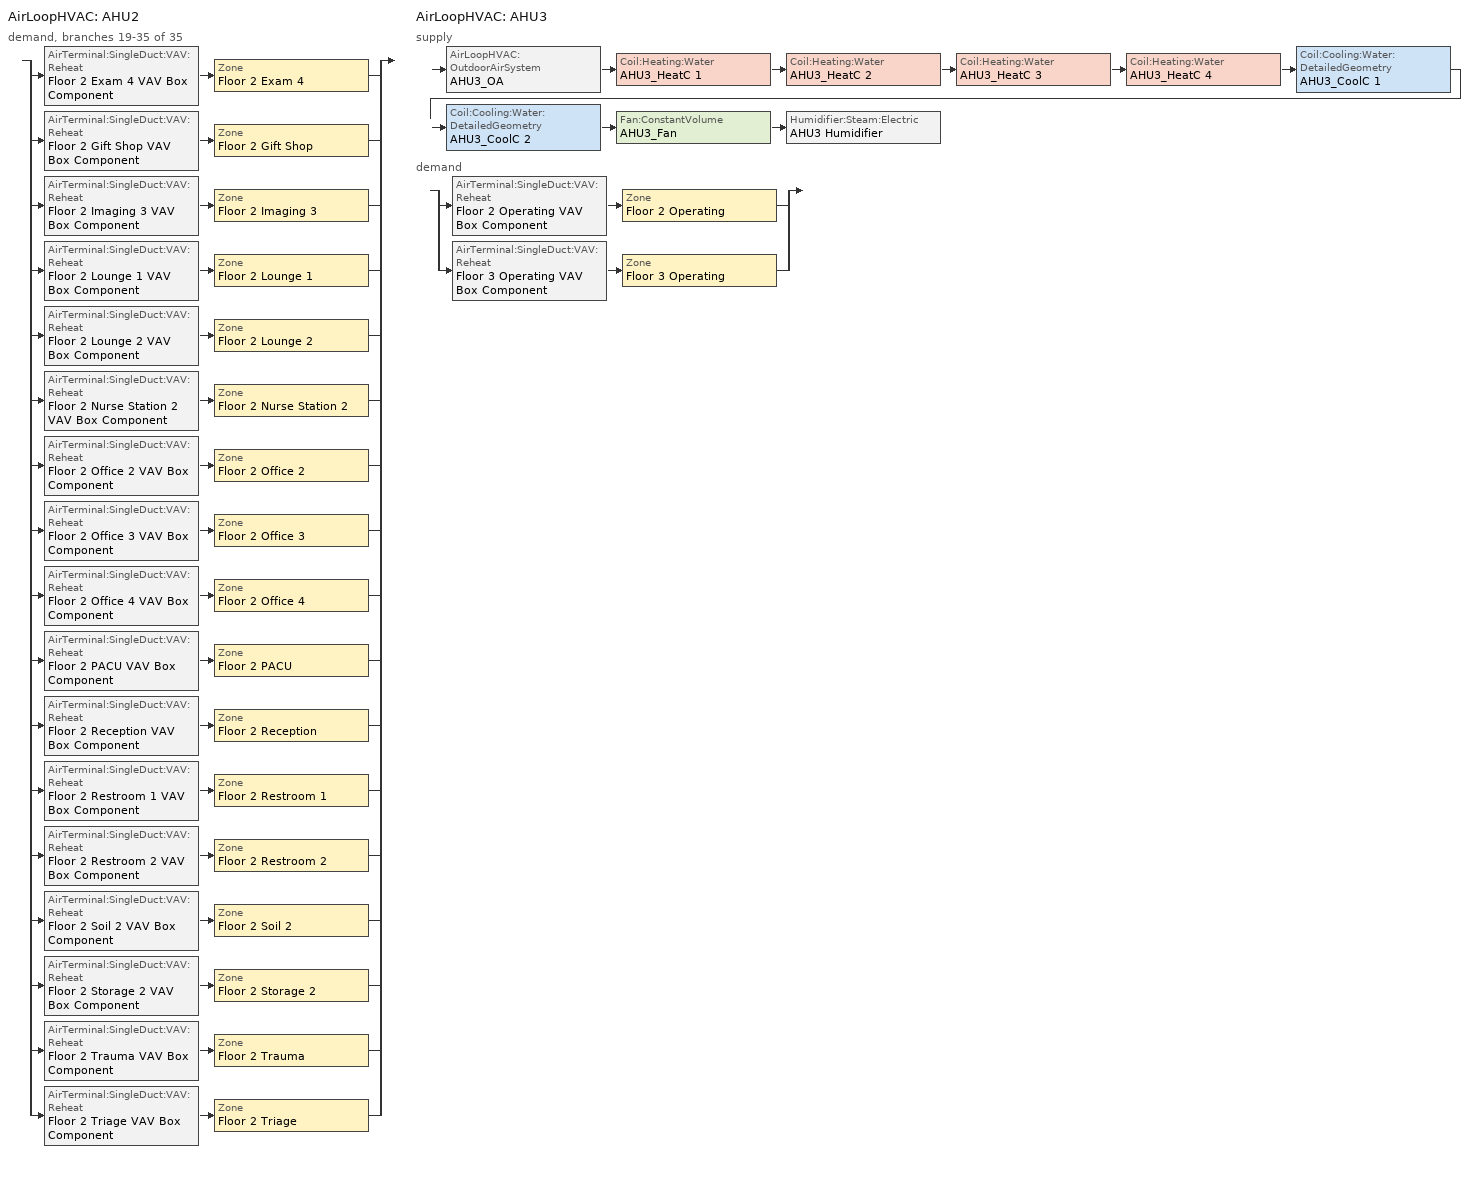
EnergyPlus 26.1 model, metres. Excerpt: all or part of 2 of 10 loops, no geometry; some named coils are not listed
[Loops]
AirLoopHVAC 'AHU2'
 demand, branches 19-35 of 35: split
  | AirTerminal:SingleDuct:VAV:Reheat 'Floor 2 Exam 4 VAV Box Component' > Zone 'Floor 2 Exam 4'
  | AirTerminal:SingleDuct:VAV:Reheat 'Floor 2 Gift Shop VAV Box Component' > Zone 'Floor 2 Gift Shop'
  | AirTerminal:SingleDuct:VAV:Reheat 'Floor 2 Imaging 3 VAV Box Component' > Zone 'Floor 2 Imaging 3'
  | AirTerminal:SingleDuct:VAV:Reheat 'Floor 2 Lounge 1 VAV Box Component' > Zone 'Floor 2 Lounge 1'
  | AirTerminal:SingleDuct:VAV:Reheat 'Floor 2 Lounge 2 VAV Box Component' > Zone 'Floor 2 Lounge 2'
  | AirTerminal:SingleDuct:VAV:Reheat 'Floor 2 Nurse Station 2 VAV Box Component' > Zone 'Floor 2 Nurse Station 2'
  | AirTerminal:SingleDuct:VAV:Reheat 'Floor 2 Office 2 VAV Box Component' > Zone 'Floor 2 Office 2'
  | AirTerminal:SingleDuct:VAV:Reheat 'Floor 2 Office 3 VAV Box Component' > Zone 'Floor 2 Office 3'
  | AirTerminal:SingleDuct:VAV:Reheat 'Floor 2 Office 4 VAV Box Component' > Zone 'Floor 2 Office 4'
  | AirTerminal:SingleDuct:VAV:Reheat 'Floor 2 PACU VAV Box Component' > Zone 'Floor 2 PACU'
  | AirTerminal:SingleDuct:VAV:Reheat 'Floor 2 Reception VAV Box Component' > Zone 'Floor 2 Reception'
  | AirTerminal:SingleDuct:VAV:Reheat 'Floor 2 Restroom 1 VAV Box Component' > Zone 'Floor 2 Restroom 1'
  | AirTerminal:SingleDuct:VAV:Reheat 'Floor 2 Restroom 2 VAV Box Component' > Zone 'Floor 2 Restroom 2'
  | AirTerminal:SingleDuct:VAV:Reheat 'Floor 2 Soil 2 VAV Box Component' > Zone 'Floor 2 Soil 2'
  | AirTerminal:SingleDuct:VAV:Reheat 'Floor 2 Storage 2 VAV Box Component' > Zone 'Floor 2 Storage 2'
  | AirTerminal:SingleDuct:VAV:Reheat 'Floor 2 Trauma VAV Box Component' > Zone 'Floor 2 Trauma'
  | AirTerminal:SingleDuct:VAV:Reheat 'Floor 2 Triage VAV Box Component' > Zone 'Floor 2 Triage'
AirLoopHVAC 'AHU3'
 supply: AirLoopHVAC:OutdoorAirSystem 'AHU3_OA' > Coil:Heating:Water 'AHU3_HeatC 1' > Coil:Heating:Water 'AHU3_HeatC 2' > Coil:Heating:Water 'AHU3_HeatC 3' > Coil:Heating:Water 'AHU3_HeatC 4' > Coil:Cooling:Water:DetailedGeometry 'AHU3_CoolC 1' > Coil:Cooling:Water:DetailedGeometry 'AHU3_CoolC 2' > Fan:ConstantVolume 'AHU3_Fan' > Humidifier:Steam:Electric 'AHU3 Humidifier'
 demand: split
  | AirTerminal:SingleDuct:VAV:Reheat 'Floor 2 Operating VAV Box Component' > Zone 'Floor 2 Operating'
  | AirTerminal:SingleDuct:VAV:Reheat 'Floor 3 Operating VAV Box Component' > Zone 'Floor 3 Operating'
[AirLoopHVAC]
AHU3: Design supply air flow rate=Autosize
[AirTerminal:SingleDuct:VAV:Reheat] Availability schedule=ALWAYS_ON; Constant minimum air flow fraction=1; Convergence tolerance=0.001; Damper heating action=ReverseWithLimits; Maximum air flow rate=Autosize; Maximum flow fraction during reheat=Autosize; Maximum flow per zone floor area during reheat=Autosize; Maximum hot water or steam flow rate=Autosize; Minimum hot water or steam flow rate=0; Zone minimum air flow input method=Constant
Name | Design specification outdoor air object | Reheat coil
Floor 2 Exam 4 VAV Box Component | Floor 2 Exam 4 VAV Box OA Design Spec | Floor 2 Exam 4 VAV Box Reheat Coil
Floor 2 Gift Shop VAV Box Component | Floor 2 Gift Shop VAV Box OA Design Spec | Floor 2 Gift Shop VAV Box Reheat Coil
Floor 2 Imaging 3 VAV Box Component | Floor 2 Imaging 3 VAV Box OA Design Spec | Floor 2 Imaging 3 VAV Box Reheat Coil
Floor 2 Lounge 1 VAV Box Component | Floor 2 Lounge 1 VAV Box OA Design Spec | Floor 2 Lounge 1 VAV Box Reheat Coil
Floor 2 Lounge 2 VAV Box Component | Floor 2 Lounge 2 VAV Box OA Design Spec | Floor 2 Lounge 2 VAV Box Reheat Coil
Floor 2 Nurse Station 2 VAV Box Component | Floor 2 Nurse Station 2 VAV Box OA Design Spec | Floor 2 Nurse Station 2 VAV Box Reheat Coil
Floor 2 Office 2 VAV Box Component | Floor 2 Office 2 VAV Box OA Design Spec | Floor 2 Office 2 VAV Box Reheat Coil
Floor 2 Office 3 VAV Box Component | Floor 2 Office 3 VAV Box OA Design Spec | Floor 2 Office 3 VAV Box Reheat Coil
Floor 2 Office 4 VAV Box Component | Floor 2 Office 4 VAV Box OA Design Spec | Floor 2 Office 4 VAV Box Reheat Coil
Floor 2 Operating VAV Box Component | Floor 2 Operating VAV Box OA Design Spec | Floor 2 Operating VAV Box Reheat Coil
Floor 2 PACU VAV Box Component | Floor 2 PACU VAV Box OA Design Spec | Floor 2 PACU VAV Box Reheat Coil
Floor 2 Reception VAV Box Component | Floor 2 Reception VAV Box OA Design Spec | Floor 2 Reception VAV Box Reheat Coil
Floor 2 Restroom 1 VAV Box Component | Floor 2 Restroom 1 VAV Box OA Design Spec | Floor 2 Restroom 1 VAV Box Reheat Coil
Floor 2 Restroom 2 VAV Box Component | Floor 2 Restroom 2 VAV Box OA Design Spec | Floor 2 Restroom 2 VAV Box Reheat Coil
Floor 2 Soil 2 VAV Box Component | Floor 2 Soil 2 VAV Box OA Design Spec | Floor 2 Soil 2 VAV Box Reheat Coil
Floor 2 Storage 2 VAV Box Component | Floor 2 Storage 2 VAV Box OA Design Spec | Floor 2 Storage 2 VAV Box Reheat Coil
Floor 2 Trauma VAV Box Component | Floor 2 Trauma VAV Box OA Design Spec | Floor 2 Trauma VAV Box Reheat Coil
Floor 2 Triage VAV Box Component | Floor 2 Triage VAV Box OA Design Spec | Floor 2 Triage VAV Box Reheat Coil
Floor 3 Operating VAV Box Component | Floor 3 Operating VAV Box OA Design Spec | Floor 3 Operating VAV Box Reheat Coil
[Coil:Cooling:Water:DetailedGeometry] Availability schedule=ALWAYS_ON; Coil depth=Autosize; Fin diameter=Autosize; Fin spacing=0.0018; Fin surface area=Autosize; Fin thermal conductivity=204; Fin thickness=0.0015; Maximum water flow rate=Autosize; Minimum airflow area=Autosize; Number of tube rows=6; Number of tubes per row=Autosize; Total tube inside area=Autosize; Tube depth spacing=0.026; Tube inside diameter=0.01445; Tube outside diameter=0.0159; Tube outside surface area=Autosize; Tube thermal conductivity=386
AHU3_CoolC 1; AHU3_CoolC 2
[Coil:Heating:Water] Availability schedule=ALWAYS_ON; Maximum water flow rate=Autosize; Performance input method=UFactorTimesAreaAndDesignWaterFlowRate; Rated capacity=Autosize; Rated inlet air temperature=16.6; Rated inlet water temperature=82.2; Rated outlet air temperature=32.2; Rated outlet water temperature=71.1; U factor times area value=Autosize
AHU3_HeatC 1; AHU3_HeatC 2; AHU3_HeatC 3; AHU3_HeatC 4
[ComponentCost:LineItem]
Name | Cost per each | Item | Line item type | Quantity | Cost per unit of output capacity
ElectricEquipment:Floor 2 Exam 4:ElecPlug | 1 | Floor 2 Exam 4 | General | 3.9985
ElectricEquipment:Floor 2 Gift Shop:ElecPlug | 1 | Floor 2 Gift Shop | General | 0.8997
ElectricEquipment:Floor 2 Imaging 3:ElecPlug | 1 | Floor 2 Imaging 3 | General | 3.9985
ElectricEquipment:Floor 2 Imaging 3:ElecProcess | 1 | Floor 2 Imaging 3 | General | 31.9995
ElectricEquipment:Floor 2 Lounge 1:ElecPlug | 1 | Floor 2 Lounge 1 | General | 0.1204
ElectricEquipment:Floor 2 Lounge 2:ElecPlug | 1 | Floor 2 Lounge 2 | General | 0.0878
ElectricEquipment:Floor 2 Nurse Station 2:ElecPlug | 1 | Floor 2 Nurse Station 2 | General | 0.9996
ElectricEquipment:Floor 2 Nurse Station 2:ElecProcess | 1 | Floor 2 Nurse Station 2 | General | 1.9993
ElectricEquipment:Floor 2 Office 2:ElecPlug | 1 | Floor 2 Office 2 | General | 0.9597
ElectricEquipment:Floor 2 Office 3:ElecPlug | 1 | Floor 2 Office 3 | General | 1.4995
ElectricEquipment:Floor 2 Office 4:ElecPlug | 1 | Floor 2 Office 4 | General | 1.7494
ElectricEquipment:Floor 2 Operating:ElecPlug | 1 | Floor 2 Operating | General | 19.269
ElectricEquipment:Floor 2 Operating:ElecProcess | 1 | Floor 2 Operating | General | 57.8249
ElectricEquipment:Floor 2 PACU:ElecPlug; ElectricEquipment:Floor 2 PACU:ElecProcess | 1 | Floor 2 PACU | General | 4.0485
ElectricEquipment:Floor 2 Reception:ElecPlug | 1 | Floor 2 Reception | General | 0.1756
ElectricEquipment:Floor 2 Restroom 1:ElecPlug | 1 | Floor 2 Restroom 1 | General | 0.0642
ElectricEquipment:Floor 2 Restroom 2:ElecPlug | 1 | Floor 2 Restroom 2 | General | 0.0903
ElectricEquipment:Floor 2 Storage 2:ElecPlug | 1 | Floor 2 Storage 2 | General | 0.6398
ElectricEquipment:Floor 2 Trauma:ElecPlug | 1 | Floor 2 Trauma | General | 4.4784
ElectricEquipment:Floor 2 Trauma:ElecProcess | 1 | Floor 2 Trauma | General | 13.4393
ElectricEquipment:Floor 2 Triage:ElecPlug | 1 | Floor 2 Triage | General | 0.8747
ElectricEquipment:Floor 3 Operating:ElecPlug | 1 | Floor 3 Operating | General | 1.7994
ElectricEquipment:Floor 3 Operating:ElecProcess | 1 | Floor 3 Operating | General | 5.3999
Infiltration:Floor 2 Gift Shop | 1 | Floor 2 Gift Shop | General | 0
Infiltration:Floor 2 Imaging 3 | 1 | Floor 2 Imaging 3 | General | 0
Infiltration:Floor 2 Lounge 2 | 1 | Floor 2 Lounge 2 | General | 0
Infiltration:Floor 2 Nurse Station 2 | 1 | Floor 2 Nurse Station 2 | General | 0
Infiltration:Floor 2 Office 2 | 1 | Floor 2 Office 2 | General | 0
Infiltration:Floor 2 Office 4 | 1 | Floor 2 Office 4 | General | 0
Infiltration:Floor 2 Operating | 1 | Floor 2 Operating | General | 0
Infiltration:Floor 2 PACU | 1 | Floor 2 PACU | General | 0
Infiltration:Floor 2 Reception | 1 | Floor 2 Reception | General | 0
Infiltration:Floor 2 Restroom 1 | 1 | Floor 2 Restroom 1 | General | 0
Infiltration:Floor 2 Restroom 2 | 1 | Floor 2 Restroom 2 | General | 0
Infiltration:Floor 2 Triage | 1 | Floor 2 Triage | General | 0
Infiltration:Floor 3 Operating | 1 | Floor 3 Operating | General | 0
LIGHTING EQUIP:Floor 2 Exam 4 |  | Floor 2 Exam 4 | Lights |  | 1
LIGHTING EQUIP:Floor 2 Gift Shop |  | Floor 2 Gift Shop | Lights |  | 1
LIGHTING EQUIP:Floor 2 Imaging 3 |  | Floor 2 Imaging 3 | Lights |  | 1
LIGHTING EQUIP:Floor 2 Lounge 1 |  | Floor 2 Lounge 1 | Lights |  | 1
LIGHTING EQUIP:Floor 2 Lounge 2 |  | Floor 2 Lounge 2 | Lights |  | 1
LIGHTING EQUIP:Floor 2 Nurse Station 2 |  | Floor 2 Nurse Station 2 | Lights |  | 1
LIGHTING EQUIP:Floor 2 Office 2 |  | Floor 2 Office 2 | Lights |  | 1
LIGHTING EQUIP:Floor 2 Office 3 |  | Floor 2 Office 3 | Lights |  | 1
LIGHTING EQUIP:Floor 2 Office 4 |  | Floor 2 Office 4 | Lights |  | 1
LIGHTING EQUIP:Floor 2 Operating |  | Floor 2 Operating | Lights |  | 1
LIGHTING EQUIP:Floor 2 PACU |  | Floor 2 PACU | Lights |  | 1
LIGHTING EQUIP:Floor 2 Reception |  | Floor 2 Reception | Lights |  | 1
LIGHTING EQUIP:Floor 2 Restroom 1 |  | Floor 2 Restroom 1 | Lights |  | 1
LIGHTING EQUIP:Floor 2 Restroom 2 |  | Floor 2 Restroom 2 | Lights |  | 1
LIGHTING EQUIP:Floor 2 Soil 2 |  | Floor 2 Soil 2 | Lights |  | 1
LIGHTING EQUIP:Floor 2 Storage 2 |  | Floor 2 Storage 2 | Lights |  | 1
LIGHTING EQUIP:Floor 2 Trauma |  | Floor 2 Trauma | Lights |  | 1
LIGHTING EQUIP:Floor 2 Triage |  | Floor 2 Triage | Lights |  | 1
LIGHTING EQUIP:Floor 3 Operating |  | Floor 3 Operating | Lights |  | 1
People:Floor 2 Exam 4 | 1 | Floor 2 Exam 4 | General | 19.9927
People:Floor 2 Gift Shop | 1 | Floor 2 Gift Shop | General | 8.9967
People:Floor 2 Imaging 3 | 1 | Floor 2 Imaging 3 | General | 19.9927
People:Floor 2 Lounge 1 | 1 | Floor 2 Lounge 1 | General | 5.9978
People:Floor 2 Lounge 2 | 1 | Floor 2 Lounge 2 | General | 4.3734
People:Floor 2 Nurse Station 2 | 1 | Floor 2 Nurse Station 2 | General | 19.9927
People:Floor 2 Office 2 | 1 | Floor 2 Office 2 | General | 9.5965
People:Floor 2 Office 3 | 1 | Floor 2 Office 3 | General | 14.9946
People:Floor 2 Office 4 | 1 | Floor 2 Office 4 | General | 17.4936
People:Floor 2 Operating | 1 | Floor 2 Operating | General | 96.345
People:Floor 2 PACU | 1 | Floor 2 PACU | General | 20.2426
People:Floor 2 Reception | 1 | Floor 2 Reception | General | 52.4972
People:Floor 2 Restroom 1 | 1 | Floor 2 Restroom 1 | General | 3.1988
People:Floor 2 Restroom 2 | 1 | Floor 2 Restroom 2 | General | 4.4984
People:Floor 2 Soil 2 | 1 | Floor 2 Soil 2 | General | 1.5994
People:Floor 2 Trauma | 1 | Floor 2 Trauma | General | 22.3919
People:Floor 2 Triage | 1 | Floor 2 Triage | General | 4.3734
People:Floor 3 Operating | 1 | Floor 3 Operating | General | 8.9971
[Controller:OutdoorAir]
AHU3_OA_Controller: Economizer control action type=ModulateFlow; Economizer control type=DifferentialEnthalpy; Economizer maximum limit dry bulb temperature=28; Economizer maximum limit enthalpy=64000; Economizer minimum limit dry bulb temperature=-100; Heat recovery bypass control type=BypassWhenOAFlowGreaterThanMinimum; High humidity control=No; Lockout type=NoLockout; Maximum outdoor air flow rate=Autosize; Minimum fraction of outdoor air schedule=AHU3_OAMinOAFracSchedule; Minimum limit type=FixedMinimum; Minimum outdoor air flow rate=Autosize; Minimum outdoor air schedule=MinOA_MotorizedDamper_Sched
[Controller:WaterCoil] Actuator variable=Flow; Maximum actuated flow=Autosize; Minimum actuated flow=0
Name | Action | Control variable | Controller convergence tolerance
AHU3_CoolC 1_Controller; AHU3_CoolC 2_Controller | Reverse | TemperatureAndHumidityRatio
AHU3_HeatC 1_Controller; AHU3_HeatC 2_Controller; AHU3_HeatC 3_Controller; AHU3_HeatC 4_Controller | Normal | Temperature | 0.0001
[DesignSpecification:OutdoorAir] Outdoor air flow per person=0; Outdoor air flow per zone floor area=0; Outdoor air method=Flow/Zone
Name | Outdoor air flow air changes per hour | Outdoor air flow per zone
Floor 2 Exam 4 VAV Box OA Design Spec; Floor 2 Imaging 3 VAV Box OA Design Spec; Floor 2 Nurse Station 2 VAV Box OA Design Spec | 0 | 0.1605
Floor 2 Gift Shop VAV Box OA Design Spec | 0 | 0.0722
Floor 2 Lounge 1 VAV Box OA Design Spec | 0 | 0.0482
Floor 2 Lounge 2 VAV Box OA Design Spec | 0 | 0.0351
Floor 2 Office 2 VAV Box OA Design Spec | 0 | 0.0771
Floor 2 Office 3 VAV Box OA Design Spec | 0 | 0.1204
Floor 2 Office 4 VAV Box OA Design Spec | 0 | 0.1405
Floor 2 Operating VAV Box OA Design Spec | 0 | 6.0648
Floor 2 PACU VAV Box OA Design Spec | 0 | 0.6371
Floor 2 Reception VAV Box OA Design Spec | 0 | 0.1735
Floor 2 Restroom 1 VAV Box OA Design Spec | 0 | 0.5034
Floor 2 Restroom 2 VAV Box OA Design Spec | 0 | 0.7079
Floor 2 Soil 2 VAV Box OA Design Spec | 0 | 0.2517
Floor 2 Storage 2 VAV Box OA Design Spec | 0 | 0.0363
Floor 2 Trauma VAV Box OA Design Spec | 0 | 1.0572
Floor 2 Triage VAV Box OA Design Spec | 0 | 0.8259
Floor 3 Operating VAV Box OA Design Spec | 0 | 0.5664
SZ DSOA Floor 2 Exam 4; SZ DSOA Floor 2 Imaging 3; SZ DSOA Floor 2 Nurse Station 2 |  | 0.160525
SZ DSOA Floor 2 Gift Shop |  | 0.0722361
SZ DSOA Floor 2 Lounge 1 |  | 0.0481574
SZ DSOA Floor 2 Lounge 2 |  | 0.0351147
SZ DSOA Floor 2 Office 2 |  | 0.0770518
SZ DSOA Floor 2 Office 3 |  | 0.120393
SZ DSOA Floor 2 Office 4 |  | 0.140459
SZ DSOA Floor 2 Operating |  | 6.06484
SZ DSOA Floor 2 PACU |  | 0.637129
SZ DSOA Floor 2 Reception |  | 0.17348
SZ DSOA Floor 2 Restroom 1 |  | 0.503411
SZ DSOA Floor 2 Restroom 2 |  | 0.707921
SZ DSOA Floor 2 Soil 2 |  | 0.251705
SZ DSOA Floor 2 Storage 2 |  | 0.0362693
SZ DSOA Floor 2 Trauma |  | 1.05716
SZ DSOA Floor 2 Triage |  | 0.825908
SZ DSOA Floor 3 Operating |  | 0.566362
[EnergyManagementSystem:Program]
Flr_1_PT_Coil_Reheat_Energy_Program: IF (AHU_1_CCoil_Energy > 0 && AHU_1_HCoil1_Energy > 0); SET AHU_1_Problem = AHU_1_Problem + 1; ELSEIF (Flr_1_PT_Load <= 0); SET Flr_1_PT_RE = Flr_1_PT_RE + Flr_1_PT_Coil_Energy; ELSEIF (AHU_1_HCoil1_Energy > 0 && AHU_1_CCoil_Energy == 0); SET Flr_1_PT_Heat = Flr_1_PT_Heat + Flr_1_PT_Coil_Energy; ELSEIF (AHU_1_CCoil_Energy > 0 && AHU_1_HCoil1_Energy == 0); SET Flr_1_PT_DT1 = Flr_1_PT_Coil_Outlet_Air_Temp - Flr_1_PT_Coil_Inlet_Air_Temp; SET Flr_1_PT_DT2 = @Max (AHU_1_CoolC_Inlet_Node_Temp - AHU_1_Fan_Out) 0; IF Flr_1_PT_DT1 > 0.0; SET Flr_1_PT_Ratio = @Min (Flr_1_PT_DT2 / Flr_1_PT_DT1) 1; ELSE; SET Flr_1_PT_Ratio = 1.0; ENDIF; SET Flr_1_PT_RE = Flr_1_PT_RE + (Flr_1_PT_Ratio * Flr_1_PT_Coil_Energy); SET Flr_1_PT_Heat = Flr_1_PT_Heat + ((1-Flr_1_PT_Ratio) * Flr_1_PT_Coil_Energy); ELSEIF (AHU_1_CCoil_Energy == 0 && AHU_1_HCoil1_Energy == 0); SET AHU_1_Economize = AHU_1_Economize + 1; SET Flr_1_PT_Heat = Flr_1_PT_Heat + Flr_1_PT_Coil_Energy; ENDIF
Flr_1_Pat_Coil_Reheat_Energy_Program: IF (AHU_1_CCoil_Energy > 0 && AHU_1_HCoil1_Energy > 0); SET AHU_1_Problem = AHU_1_Problem + 1; ELSEIF (Flr_1_Pat_Load <= 0); SET Flr_1_Pat_RE = Flr_1_Pat_RE + Flr_1_Pat_Coil_Energy; ELSEIF (AHU_1_HCoil1_Energy > 0 && AHU_1_CCoil_Energy == 0); SET Flr_1_Pat_Heat = Flr_1_Pat_Heat + Flr_1_Pat_Coil_Energy; ELSEIF (AHU_1_CCoil_Energy > 0 && AHU_1_HCoil1_Energy == 0); SET Flr_1_Pat_DT1 = Flr_1_Pat_Coil_Outlet_Air_Temp - Flr_1_Pat_Coil_Inlet_Air_Temp; SET Flr_1_Pat_DT2 = @Max (AHU_1_CoolC_Inlet_Node_Temp - AHU_1_Fan_Out) 0; IF Flr_1_Pat_DT1 > 0.0; SET Flr_1_Pat_Ratio = @Min (Flr_1_Pat_DT2 / Flr_1_Pat_DT1) 1; ELSE; SET Flr_1_Pat_Ratio = 1.0; ENDIF; SET Flr_1_Pat_RE = Flr_1_Pat_RE + (Flr_1_Pat_Ratio * Flr_1_Pat_Coil_Energy); SET Flr_1_Pat_Heat = Flr_1_Pat_Heat + ((1-Flr_1_Pat_Ratio) * Flr_1_Pat_Coil_Energy); ELSEIF (AHU_1_CCoil_Energy == 0 && AHU_1_HCoil1_Energy == 0); SET AHU_1_Economize = AHU_1_Economize + 1; SET Flr_1_Pat_Heat = Flr_1_Pat_Heat + Flr_1_Pat_Coil_Energy; ENDIF
Flr_1_Pharm_Coil_Reheat_Energy_Program: IF (AHU_1_CCoil_Energy > 0 && AHU_1_HCoil1_Energy > 0); SET AHU_1_Problem = AHU_1_Problem + 1; ELSEIF (Flr_1_Pharm_Load <= 0); SET Flr_1_Pharm_RE = Flr_1_Pharm_RE + Flr_1_Pharm_Coil_Energy; ELSEIF (AHU_1_HCoil1_Energy > 0 && AHU_1_CCoil_Energy == 0); SET Flr_1_Pharm_Heat = Flr_1_Pharm_Heat + Flr_1_Pharm_Coil_Energy; ELSEIF (AHU_1_CCoil_Energy > 0 && AHU_1_HCoil1_Energy == 0); SET Flr_1_Pharm_DT1 = Flr_1_Pharm_Coil_Outlet_Air_Temp - Flr_1_Pharm_Coil_Inlet_Air_Temp; SET Flr_1_Pharm_DT2 = @Max (AHU_1_CoolC_Inlet_Node_Temp - AHU_1_Fan_Out) 0; IF Flr_1_Pharm_DT1 > 0.0; SET Flr_1_Pharm_Ratio = @Min (Flr_1_Pharm_DT2 / Flr_1_Pharm_DT1) 1; ELSE; SET Flr_1_Pharm_Ratio = 1.0; ENDIF; SET Flr_1_Pharm_RE = Flr_1_Pharm_RE + (Flr_1_Pharm_Ratio * Flr_1_Pharm_Coil_Energy); SET Flr_1_Pharm_Heat = Flr_1_Pharm_Heat + ((1-Flr_1_Pharm_Ratio) * Flr_1_Pharm_Coil_Energy); ELSEIF (AHU_1_CCoil_Energy == 0 && AHU_1_HCoil1_Energy == 0); SET AHU_1_Economize = AHU_1_Economize + 1; SET Flr_1_Pharm_Heat = Flr_1_Pharm_Heat + Flr_1_Pharm_Coil_Energy; ENDIF
Flr_1_Receive_Coil_Reheat_Energy_Program: IF (AHU_2_CCoil_Energy > 0 && AHU_2_HCoil1_Energy > 0); SET AHU_2_Problem = AHU_2_Problem + 1; ELSEIF (Flr_1_Receive_Load <= 0); SET Flr_1_Receive_RE = Flr_1_Receive_RE + Flr_1_Receive_Coil_Energy; ELSEIF (AHU_2_HCoil1_Energy > 0 && AHU_2_CCoil_Energy == 0); SET Flr_1_Receive_Heat = Flr_1_Receive_Heat + Flr_1_Receive_Coil_Energy; ELSEIF (AHU_2_CCoil_Energy > 0 && AHU_2_HCoil1_Energy == 0); SET Flr_1_Receive_DT1 = Flr_1_Receive_Coil_Outlet_Air_Temp - Flr_1_Receive_Coil_Inlet_Air_Temp; SET Flr_1_Receive_DT2 = @Max (AHU_2_CoolC_Inlet_Node_Temp - AHU_2_Fan_Out) 0; IF Flr_1_Receive_DT1 > 0.0; SET Flr_1_Receive_Ratio = @Min (Flr_1_Receive_DT2 / Flr_1_Receive_DT1) 1; ELSE; SET Flr_1_Receive_Ratio = 1.0; ENDIF; SET Flr_1_Receive_RE = Flr_1_Receive_RE + (Flr_1_Receive_Ratio * Flr_1_Receive_Coil_Energy); SET Flr_1_Receive_Heat = Flr_1_Receive_Heat + ((1-Flr_1_Receive_Ratio) * Flr_1_Receive_Coil_Energy); ELSEIF (AHU_2_CCoil_Energy == 0 && AHU_2_HCoil1_Energy == 0); SET AHU_2_Economize = AHU_2_Economize + 1; SET Flr_1_Receive_Heat = Flr_1_Receive_Heat + Flr_1_Receive_Coil_Energy; ENDIF
Flr_1_Recep_Coil_Reheat_Energy_Program: IF (AHU_1_CCoil_Energy > 0 && AHU_1_HCoil1_Energy > 0); SET AHU_1_Problem = AHU_1_Problem + 1; ELSEIF (Flr_1_Recep_Load <= 0); SET Flr_1_Recep_RE = Flr_1_Recep_RE + Flr_1_Recep_Coil_Energy; ELSEIF (AHU_1_HCoil1_Energy > 0 && AHU_1_CCoil_Energy == 0); SET Flr_1_Recep_Heat = Flr_1_Recep_Heat + Flr_1_Recep_Coil_Energy; ELSEIF (AHU_1_CCoil_Energy > 0 && AHU_1_HCoil1_Energy == 0); SET Flr_1_Recep_DT1 = Flr_1_Recep_Coil_Outlet_Air_Temp - Flr_1_Recep_Coil_Inlet_Air_Temp; SET Flr_1_Recep_DT2 = @Max (AHU_1_CoolC_Inlet_Node_Temp - AHU_1_Fan_Out) 0; IF Flr_1_Recep_DT1 > 0.0; SET Flr_1_Recep_Ratio = @Min (Flr_1_Recep_DT2 / Flr_1_Recep_DT1) 1; ELSE; SET Flr_1_Recep_Ratio = 1.0; ENDIF; SET Flr_1_Recep_RE = Flr_1_Recep_RE + (Flr_1_Recep_Ratio * Flr_1_Recep_Coil_Energy); SET Flr_1_Recep_Heat = Flr_1_Recep_Heat + ((1-Flr_1_Recep_Ratio) * Flr_1_Recep_Coil_Energy); ELSEIF (AHU_1_CCoil_Energy == 0 && AHU_1_HCoil1_Energy == 0); SET AHU_1_Economize = AHU_1_Economize + 1; SET Flr_1_Recep_Heat = Flr_1_Recep_Heat + Flr_1_Recep_Coil_Energy; ENDIF
Flr_1_Soil_Coil_Reheat_Energy_Program: IF (AHU_1_CCoil_Energy > 0 && AHU_1_HCoil1_Energy > 0); SET AHU_1_Problem = AHU_1_Problem + 1; ELSEIF (Flr_1_Soil_Load <= 0); SET Flr_1_Soil_RE = Flr_1_Soil_RE + Flr_1_Soil_Coil_Energy; ELSEIF (AHU_1_HCoil1_Energy > 0 && AHU_1_CCoil_Energy == 0); SET Flr_1_Soil_Heat = Flr_1_Soil_Heat + Flr_1_Soil_Coil_Energy; ELSEIF (AHU_1_CCoil_Energy > 0 && AHU_1_HCoil1_Energy == 0); SET Flr_1_Soil_DT1 = Flr_1_Soil_Coil_Outlet_Air_Temp - Flr_1_Soil_Coil_Inlet_Air_Temp; SET Flr_1_Soil_DT2 = @Max (AHU_1_CoolC_Inlet_Node_Temp - AHU_1_Fan_Out) 0; IF Flr_1_Soil_DT1 > 0.0; SET Flr_1_Soil_Ratio = @Min (Flr_1_Soil_DT2 / Flr_1_Soil_DT1) 1; ELSE; SET Flr_1_Soil_Ratio = 1.0; ENDIF; SET Flr_1_Soil_RE = Flr_1_Soil_RE + (Flr_1_Soil_Ratio * Flr_1_Soil_Coil_Energy); SET Flr_1_Soil_Heat = Flr_1_Soil_Heat + ((1-Flr_1_Soil_Ratio) * Flr_1_Soil_Coil_Energy); ELSEIF (AHU_1_CCoil_Energy == 0 && AHU_1_HCoil1_Energy == 0); SET AHU_1_Economize = AHU_1_Economize + 1; SET Flr_1_Soil_Heat = Flr_1_Soil_Heat + Flr_1_Soil_Coil_Energy; ENDIF
Flr_1_Stor_Coil_Reheat_Energy_Program: IF (AHU_1_CCoil_Energy > 0 && AHU_1_HCoil1_Energy > 0); SET AHU_1_Problem = AHU_1_Problem + 1; ELSEIF (Flr_1_Stor_Load <= 0); SET Flr_1_Stor_RE = Flr_1_Stor_RE + Flr_1_Stor_Coil_Energy; ELSEIF (AHU_1_HCoil1_Energy > 0 && AHU_1_CCoil_Energy == 0); SET Flr_1_Stor_Heat = Flr_1_Stor_Heat + Flr_1_Stor_Coil_Energy; ELSEIF (AHU_1_CCoil_Energy > 0 && AHU_1_HCoil1_Energy == 0); SET Flr_1_Stor_DT1 = Flr_1_Stor_Coil_Outlet_Air_Temp - Flr_1_Stor_Coil_Inlet_Air_Temp; SET Flr_1_Stor_DT2 = @Max (AHU_1_CoolC_Inlet_Node_Temp - AHU_1_Fan_Out) 0; IF Flr_1_Stor_DT1 > 0.0; SET Flr_1_Stor_Ratio = @Min (Flr_1_Stor_DT2 / Flr_1_Stor_DT1) 1; ELSE; SET Flr_1_Stor_Ratio = 1.0; ENDIF; SET Flr_1_Stor_RE = Flr_1_Stor_RE + (Flr_1_Stor_Ratio * Flr_1_Stor_Coil_Energy); SET Flr_1_Stor_Heat = Flr_1_Stor_Heat + ((1-Flr_1_Stor_Ratio) * Flr_1_Stor_Coil_Energy); ELSEIF (AHU_1_CCoil_Energy == 0 && AHU_1_HCoil1_Energy == 0); SET AHU_1_Economize = AHU_1_Economize + 1; SET Flr_1_Stor_Heat = Flr_1_Stor_Heat + Flr_1_Stor_Coil_Energy; ENDIF
Flr_1_Waiting_Coil_Reheat_Energy_Program: IF (AHU_1_CCoil_Energy > 0 && AHU_1_HCoil1_Energy > 0); SET AHU_1_Problem = AHU_1_Problem + 1; ELSEIF (Flr_1_Waiting_Load <= 0); SET Flr_1_Waiting_RE = Flr_1_Waiting_RE + Flr_1_Waiting_Coil_Energy; ELSEIF (AHU_1_HCoil1_Energy > 0 && AHU_1_CCoil_Energy == 0); SET Flr_1_Waiting_Heat = Flr_1_Waiting_Heat + Flr_1_Waiting_Coil_Energy; ELSEIF (AHU_1_CCoil_Energy > 0 && AHU_1_HCoil1_Energy == 0); SET Flr_1_Waiting_DT1 = Flr_1_Waiting_Coil_Outlet_Air_Temp - Flr_1_Waiting_Coil_Inlet_Air_Temp; SET Flr_1_Waiting_DT2 = @Max (AHU_1_CoolC_Inlet_Node_Temp - AHU_1_Fan_Out) 0; IF Flr_1_Waiting_DT1 > 0.0; SET Flr_1_Waiting_Ratio = @Min (Flr_1_Waiting_DT2 / Flr_1_Waiting_DT1) 1; ELSE; SET Flr_1_Waiting_Ratio = 1.0; ENDIF; SET Flr_1_Waiting_RE = Flr_1_Waiting_RE + (Flr_1_Waiting_Ratio * Flr_1_Waiting_Coil_Energy); SET Flr_1_Waiting_Heat = Flr_1_Waiting_Heat + ((1-Flr_1_Waiting_Ratio) * Flr_1_Waiting_Coil_Energy); ELSEIF (AHU_1_CCoil_Energy == 0 && AHU_1_HCoil1_Energy == 0); SET AHU_1_Economize = AHU_1_Economize + 1; SET Flr_1_Waiting_Heat = Flr_1_Waiting_Heat + Flr_1_Waiting_Coil_Energy; ENDIF
Flr_2_Chapel_Coil_Reheat_Energy_Program: IF (AHU_1_CCoil_Energy > 0 && AHU_1_HCoil1_Energy > 0); SET AHU_1_Problem = AHU_1_Problem + 1; ELSEIF (Flr_2_Chapel_Load <= 0); SET Flr_2_Chapel_RE = Flr_2_Chapel_RE + Flr_2_Chapel_Coil_Energy; ELSEIF (AHU_1_HCoil1_Energy > 0 && AHU_1_CCoil_Energy == 0); SET Flr_2_Chapel_Heat = Flr_2_Chapel_Heat + Flr_2_Chapel_Coil_Energy; ELSEIF (AHU_1_CCoil_Energy > 0 && AHU_1_HCoil1_Energy == 0); SET Flr_2_Chapel_DT1 = Flr_2_Chapel_Coil_Outlet_Air_Temp - Flr_2_Chapel_Coil_Inlet_Air_Temp; SET Flr_2_Chapel_DT2 = @Max (AHU_1_CoolC_Inlet_Node_Temp - AHU_1_Fan_Out) 0; IF Flr_2_Chapel_DT1 > 0.0; SET Flr_2_Chapel_Ratio = @Min (Flr_2_Chapel_DT2 / Flr_2_Chapel_DT1) 1; ELSE; SET Flr_2_Chapel_Ratio = 1.0; ENDIF; SET Flr_2_Chapel_RE = Flr_2_Chapel_RE + (Flr_2_Chapel_Ratio * Flr_2_Chapel_Coil_Energy); SET Flr_2_Chapel_Heat = Flr_2_Chapel_Heat + ((1-Flr_2_Chapel_Ratio) * Flr_2_Chapel_Coil_Energy); ELSEIF (AHU_1_CCoil_Energy == 0 && AHU_1_HCoil1_Energy == 0); SET AHU_1_Economize = AHU_1_Economize + 1; SET Flr_2_Chapel_Heat = Flr_2_Chapel_Heat + Flr_2_Chapel_Coil_Energy; ENDIF
Flr_2_Clean_1_Coil_Reheat_Energy_Program: IF (AHU_1_CCoil_Energy > 0 && AHU_1_HCoil1_Energy > 0); SET AHU_1_Problem = AHU_1_Problem + 1; ELSEIF (Flr_2_Clean_1_Load <= 0); SET Flr_2_Clean_1_RE = Flr_2_Clean_1_RE + Flr_2_Clean_1_Coil_Energy; ELSEIF (AHU_1_HCoil1_Energy > 0 && AHU_1_CCoil_Energy == 0); SET Flr_2_Clean_1_Heat = Flr_2_Clean_1_Heat + Flr_2_Clean_1_Coil_Energy; ELSEIF (AHU_1_CCoil_Energy > 0 && AHU_1_HCoil1_Energy == 0); SET Flr_2_Clean_1_DT1 = Flr_2_Clean_1_Coil_Outlet_Air_Temp - Flr_2_Clean_1_Coil_Inlet_Air_Temp; SET Flr_2_Clean_1_DT2 = @Max (AHU_1_CoolC_Inlet_Node_Temp - AHU_1_Fan_Out) 0; IF Flr_2_Clean_1_DT1 > 0.0; SET Flr_2_Clean_1_Ratio = @Min (Flr_2_Clean_1_DT2 / Flr_2_Clean_1_DT1) 1; ELSE; SET Flr_2_Clean_1_Ratio = 1.0; ENDIF; SET Flr_2_Clean_1_RE = Flr_2_Clean_1_RE + (Flr_2_Clean_1_Ratio * Flr_2_Clean_1_Coil_Energy); SET Flr_2_Clean_1_Heat = Flr_2_Clean_1_Heat + ((1-Flr_2_Clean_1_Ratio) * Flr_2_Clean_1_Coil_Energy); ELSEIF (AHU_1_CCoil_Energy == 0 && AHU_1_HCoil1_Energy == 0); SET AHU_1_Economize = AHU_1_Economize + 1; SET Flr_2_Clean_1_Heat = Flr_2_Clean_1_Heat + Flr_2_Clean_1_Coil_Energy; ENDIF
[EnergyManagementSystem:Sensor]
Name | Output variable or output meter index key | Output variable or output meter
AHU_3_CCoil_Energy | AHU3_CoolC 1 | Cooling Coil Total Cooling Energy
AHU_3_CoolC_Inlet_Node_Temp | AHU3_HeatC 4-AHU3_CoolC 1Node | System Node Temperature
AHU_3_HCoil1_Energy | AHU3_HeatC 1 | Heating Coil Heating Energy
AHU_3_HCoil2_Energy | AHU3_HeatC 2 | Heating Coil Heating Energy
Flr_2_Exam_4_Coil_Energy | Floor 2 Exam 4 VAV Box Reheat Coil | Heating Coil Heating Energy
Flr_2_Exam_4_Coil_Inlet_Air_Temp | Floor 2 Exam 4 VAV Box Inlet Node Name | System Node Temperature
Flr_2_Exam_4_Coil_Outlet_Air_Temp | Floor 2 Exam 4 VAV Box Outlet Node Name | System Node Temperature
Flr_2_Exam_4_Load | Floor 2 Exam 4 | Zone Predicted Sensible Load to Setpoint Heat Transfer Rate
Flr_2_Exam_4_Temp | Floor 2 Exam 4 | Zone Thermostat Heating Setpoint Temperature
Flr_2_Gift_Coil_Energy | Floor 2 Gift Shop VAV Box Reheat Coil | Heating Coil Heating Energy
Flr_2_Gift_Coil_Inlet_Air_Temp | Floor 2 Gift Shop VAV Box Inlet Node Name | System Node Temperature
Flr_2_Gift_Coil_Outlet_Air_Temp | Floor 2 Gift Shop VAV Box Outlet Node Name | System Node Temperature
Flr_2_Gift_Load | Floor 2 Gift Shop | Zone Predicted Sensible Load to Setpoint Heat Transfer Rate
Flr_2_Gift_Temp | Floor 2 Gift Shop | Zone Thermostat Heating Setpoint Temperature
Flr_2_Image_3_Coil_Energy | Floor 2 Imaging 3 VAV Box Reheat Coil | Heating Coil Heating Energy
Flr_2_Image_3_Coil_Inlet_Air_Temp | Floor 2 Imaging 3 VAV Box Inlet Node Name | System Node Temperature
Flr_2_Image_3_Coil_Outlet_Air_Temp | Floor 2 Imaging 3 VAV Box Outlet Node Name | System Node Temperature
Flr_2_Image_3_Load | Floor 2 Imaging 3 | Zone Predicted Sensible Load to Setpoint Heat Transfer Rate
Flr_2_Image_3_Temp | Floor 2 Imaging 3 | Zone Thermostat Heating Setpoint Temperature
Flr_2_Lounge1_Coil_Energy | Floor 2 Lounge 1 VAV Box Reheat Coil | Heating Coil Heating Energy
Flr_2_Lounge1_Coil_Inlet_Air_Temp | Floor 2 Lounge 1 VAV Box Inlet Node Name | System Node Temperature
Flr_2_Lounge1_Coil_Outlet_Air_Temp | Floor 2 Lounge 1 VAV Box Outlet Node Name | System Node Temperature
Flr_2_Lounge1_Load | Floor 2 Lounge 1 | Zone Predicted Sensible Load to Setpoint Heat Transfer Rate
Flr_2_Lounge1_Temp | Floor 2 Lounge 1 | Zone Thermostat Heating Setpoint Temperature
Flr_2_Lounge2_Coil_Energy | Floor 2 Lounge 2 VAV Box Reheat Coil | Heating Coil Heating Energy
Flr_2_Lounge2_Coil_Inlet_Air_Temp | Floor 2 Lounge 2 VAV Box Inlet Node Name | System Node Temperature
Flr_2_Lounge2_Coil_Outlet_Air_Temp | Floor 2 Lounge 2 VAV Box Outlet Node Name | System Node Temperature
Flr_2_Lounge2_Load | Floor 2 Lounge 2 | Zone Predicted Sensible Load to Setpoint Heat Transfer Rate
Flr_2_Lounge2_Temp | Floor 2 Lounge 2 | Zone Thermostat Heating Setpoint Temperature
Flr_2_NS_2_Coil_Energy | Floor 2 Nurse Station 2 VAV Box Reheat Coil | Heating Coil Heating Energy
Flr_2_NS_2_Coil_Inlet_Air_Temp | Floor 2 Nurse Station 2 VAV Box Inlet Node Name | System Node Temperature
Flr_2_NS_2_Coil_Outlet_Air_Temp | Floor 2 Nurse Station 2 VAV Box Outlet Node Name | System Node Temperature
Flr_2_NS_2_Load | Floor 2 Nurse Station 2 | Zone Predicted Sensible Load to Setpoint Heat Transfer Rate
Flr_2_NS_2_Temp | Floor 2 Nurse Station 2 | Zone Thermostat Heating Setpoint Temperature
Flr_2_OR_Coil_Energy | Floor 2 Operating VAV Box Reheat Coil | Heating Coil Heating Energy
Flr_2_OR_Coil_Inlet_Air_Temp | Floor 2 Operating VAV Box Inlet Node Name | System Node Temperature
Flr_2_OR_Coil_Outlet_Air_Temp | Floor 2 Operating VAV Box Outlet Node Name | System Node Temperature
Flr_2_OR_Load | Floor 2 Operating | Zone Predicted Sensible Load to Setpoint Heat Transfer Rate
Flr_2_OR_Temp | Floor 2 Operating | Zone Thermostat Heating Setpoint Temperature
Flr_2_Off_2_Coil_Energy | Floor 2 Office 2 VAV Box Reheat Coil | Heating Coil Heating Energy
Flr_2_Off_2_Coil_Inlet_Air_Temp | Floor 2 Office 2 VAV Box Inlet Node Name | System Node Temperature
Flr_2_Off_2_Coil_Outlet_Air_Temp | Floor 2 Office 2 VAV Box Outlet Node Name | System Node Temperature
Flr_2_Off_2_Load | Floor 2 Office 2 | Zone Predicted Sensible Load to Setpoint Heat Transfer Rate
Flr_2_Off_2_Temp | Floor 2 Office 2 | Zone Thermostat Heating Setpoint Temperature
Flr_2_Off_3_Coil_Energy | Floor 2 Office 3 VAV Box Reheat Coil | Heating Coil Heating Energy
Flr_2_Off_3_Coil_Inlet_Air_Temp | Floor 2 Office 3 VAV Box Inlet Node Name | System Node Temperature
Flr_2_Off_3_Coil_Outlet_Air_Temp | Floor 2 Office 3 VAV Box Outlet Node Name | System Node Temperature
Flr_2_Off_3_Load | Floor 2 Office 3 | Zone Predicted Sensible Load to Setpoint Heat Transfer Rate
Flr_2_Off_3_Temp | Floor 2 Office 3 | Zone Thermostat Heating Setpoint Temperature
Flr_2_Off_4_Coil_Energy | Floor 2 Office 4 VAV Box Reheat Coil | Heating Coil Heating Energy
Flr_2_Off_4_Coil_Inlet_Air_Temp | Floor 2 Office 4 VAV Box Inlet Node Name | System Node Temperature
Flr_2_Off_4_Coil_Outlet_Air_Temp | Floor 2 Office 4 VAV Box Outlet Node Name | System Node Temperature
Flr_2_Off_4_Load | Floor 2 Office 4 | Zone Predicted Sensible Load to Setpoint Heat Transfer Rate
Flr_2_Off_4_Temp | Floor 2 Office 4 | Zone Thermostat Heating Setpoint Temperature
Flr_2_PACU_Coil_Energy | Floor 2 PACU VAV Box Reheat Coil | Heating Coil Heating Energy
Flr_2_PACU_Coil_Inlet_Air_Temp | Floor 2 PACU VAV Box Inlet Node Name | System Node Temperature
Flr_2_PACU_Coil_Outlet_Air_Temp | Floor 2 PACU VAV Box Outlet Node Name | System Node Temperature
Flr_2_PACU_Load | Floor 2 PACU | Zone Predicted Sensible Load to Setpoint Heat Transfer Rate
Flr_2_PACU_Temp | Floor 2 PACU | Zone Thermostat Heating Setpoint Temperature
Flr_2_Recep_Coil_Energy | Floor 2 Reception VAV Box Reheat Coil | Heating Coil Heating Energy
Flr_2_Recep_Coil_Inlet_Air_Temp | Floor 2 Reception VAV Box Inlet Node Name | System Node Temperature
Flr_2_Recep_Coil_Outlet_Air_Temp | Floor 2 Reception VAV Box Outlet Node Name | System Node Temperature
Flr_2_Recep_Load | Floor 2 Reception | Zone Predicted Sensible Load to Setpoint Heat Transfer Rate
Flr_2_Recep_Temp | Floor 2 Reception | Zone Thermostat Heating Setpoint Temperature
Flr_2_Rest_1_Coil_Energy | Floor 2 Restroom 1 VAV Box Reheat Coil | Heating Coil Heating Energy
Flr_2_Rest_1_Coil_Inlet_Air_Temp | Floor 2 Restroom 1 VAV Box Inlet Node Name | System Node Temperature
Flr_2_Rest_1_Coil_Outlet_Air_Temp | Floor 2 Restroom 1 VAV Box Outlet Node Name | System Node Temperature
Flr_2_Rest_1_Load | Floor 2 Restroom 1 | Zone Predicted Sensible Load to Setpoint Heat Transfer Rate
Flr_2_Rest_1_Temp | Floor 2 Restroom 1 | Zone Thermostat Heating Setpoint Temperature
Flr_2_Rest_2_Coil_Energy | Floor 2 Restroom 2 VAV Box Reheat Coil | Heating Coil Heating Energy
Flr_2_Rest_2_Coil_Inlet_Air_Temp | Floor 2 Restroom 2 VAV Box Inlet Node Name | System Node Temperature
Flr_2_Rest_2_Coil_Outlet_Air_Temp | Floor 2 Restroom 2 VAV Box Outlet Node Name | System Node Temperature
Flr_2_Rest_2_Load | Floor 2 Restroom 2 | Zone Predicted Sensible Load to Setpoint Heat Transfer Rate
Flr_2_Rest_2_Temp | Floor 2 Restroom 2 | Zone Thermostat Heating Setpoint Temperature
Flr_2_Soil_2_Coil_Energy | Floor 2 Soil 2 VAV Box Reheat Coil | Heating Coil Heating Energy
Flr_2_Soil_2_Coil_Inlet_Air_Temp | Floor 2 Soil 2 VAV Box Inlet Node Name | System Node Temperature
Flr_2_Soil_2_Coil_Outlet_Air_Temp | Floor 2 Soil 2 VAV Box Outlet Node Name | System Node Temperature
Flr_2_Soil_2_Load | Floor 2 Soil 2 | Zone Predicted Sensible Load to Setpoint Heat Transfer Rate
Flr_2_Soil_2_Temp | Floor 2 Soil 2 | Zone Thermostat Heating Setpoint Temperature
Flr_2_Stor_2_Coil_Energy | Floor 2 Storage 2 VAV Box Reheat Coil | Heating Coil Heating Energy
Flr_2_Stor_2_Coil_Inlet_Air_Temp | Floor 2 Storage 2 VAV Box Inlet Node Name | System Node Temperature
Flr_2_Stor_2_Coil_Outlet_Air_Temp | Floor 2 Storage 2 VAV Box Outlet Node Name | System Node Temperature
Flr_2_Stor_2_Load | Floor 2 Storage 2 | Zone Predicted Sensible Load to Setpoint Heat Transfer Rate
Flr_2_Stor_2_Temp | Floor 2 Storage 2 | Zone Thermostat Heating Setpoint Temperature
Flr_2_Trauma_Coil_Energy | Floor 2 Trauma VAV Box Reheat Coil | Heating Coil Heating Energy
Flr_2_Trauma_Coil_Inlet_Air_Temp | Floor 2 Trauma VAV Box Inlet Node Name | System Node Temperature
Flr_2_Trauma_Coil_Outlet_Air_Temp | Floor 2 Trauma VAV Box Outlet Node Name | System Node Temperature
Flr_2_Trauma_Load | Floor 2 Trauma | Zone Predicted Sensible Load to Setpoint Heat Transfer Rate
Flr_2_Trauma_Temp | Floor 2 Trauma | Zone Thermostat Heating Setpoint Temperature
Flr_2_Triage_Coil_Energy | Floor 2 Triage VAV Box Reheat Coil | Heating Coil Heating Energy
Flr_2_Triage_Coil_Inlet_Air_Temp | Floor 2 Triage VAV Box Inlet Node Name | System Node Temperature
Flr_2_Triage_Coil_Outlet_Air_Temp | Floor 2 Triage VAV Box Outlet Node Name | System Node Temperature
Flr_2_Triage_Load | Floor 2 Triage | Zone Predicted Sensible Load to Setpoint Heat Transfer Rate
Flr_2_Triage_Temp | Floor 2 Triage | Zone Thermostat Heating Setpoint Temperature
Flr_3_OR_Coil_Energy | Floor 3 Operating VAV Box Reheat Coil | Heating Coil Heating Energy
Flr_3_OR_Coil_Inlet_Air_Temp | Floor 3 Operating VAV Box Inlet Node Name | System Node Temperature
Flr_3_OR_Coil_Outlet_Air_Temp | Floor 3 Operating VAV Box Outlet Node Name | System Node Temperature
Flr_3_OR_Load | Floor 3 Operating | Zone Predicted Sensible Load to Setpoint Heat Transfer Rate
Flr_3_OR_Temp | Floor 3 Operating | Zone Thermostat Heating Setpoint Temperature
[Fan:ConstantVolume]
AHU3_Fan: Availability schedule=HVACOperationSchd; End use subcategory=Fan Energy; Fan total efficiency=0.702; Maximum flow rate=Autosize; Motor efficiency=0.954; Motor in airstream fraction=1; Pressure rise=3007
[Fan:ZoneExhaust] Availability schedule=Hours_of_operation; End use subcategory=Zone Exhaust Fans; Fan total efficiency=0.5; Pressure rise=187
Name | Maximum flow rate
Floor 2 Restroom 1 Exhaust Fan 1 | 0.5034
Floor 2 Restroom 2 Exhaust Fan 1 | 0.7079
Floor 2 Soil 2 Exhaust Fan 1 | 0.2517
Floor 2 Triage Exhaust Fan 1 | 0.8259
[Humidifier:Steam:Electric]
AHU3 Humidifier: Availability schedule=ALWAYS_ON; Rated capacity=0.0001209; Rated fan power=0; Rated power=357583; Standby power=0
[SetpointManager:MixedAir] Control variable=Temperature
Name | Setpoint node or nodelist
AHU3_CoolC 1 SAT Manager | AHU3_CoolC 1-AHU3_CoolC 2Node
AHU3_HeatC 1 SAT Manager | AHU3_HeatC 1-AHU3_HeatC 2Node
AHU3_HeatC 2 SAT Manager | AHU3_HeatC 2-AHU3_HeatC 3Node
AHU3_HeatC 3 SAT Manager | AHU3_HeatC 3-AHU3_HeatC 4Node
AHU3_HeatC 4 SAT Manager | AHU3_HeatC 4-AHU3_CoolC 1Node
AHU3_OAMixed Air Temp Manager | AHU3_OA-AHU3_HeatC 1Node
[SetpointManager:SingleZone:Humidity:Maximum]
Name | Setpoint node or nodelist
AHU3_CoolC 1 HUMRAT setpoint | AHU3_CoolC 1-AHU3_CoolC 2Node
AHU3_CoolC 2 HUMRAT setpoint | AHU3_CoolC 2-AHU3_FanNode
[SetpointManager:SingleZone:Humidity:Minimum]
AHU3 Humidifier HUMRAT setpoint: Setpoint node or nodelist=AHU3 Supply Equipment Outlet Node
[Sizing:System]
AHU3: 100 outdoor air in cooling=No; 100 outdoor air in heating=No; Central cooling capacity control method=VAV; Central cooling design supply air humidity ratio=0.0085; Central cooling design supply air temperature=7.2; Central heating design supply air humidity ratio=0.008; Central heating design supply air temperature=7.2; Central heating maximum system air flow ratio=1; Cooling design capacity=Autosize; Cooling design capacity method=CoolingDesignCapacity; Cooling supply air flow rate=0; Cooling supply air flow rate method=DesignDay; Design outdoor air flow rate=Autosize; Heating design capacity=Autosize; Heating design capacity method=HeatingDesignCapacity; Heating supply air flow rate=0; Heating supply air flow rate method=DesignDay; Precool design humidity ratio=0.008; Precool design temperature=7.2; Preheat design humidity ratio=0.008; Preheat design temperature=7; Type of load to size on=Sensible; Type of zone sum to use=NonCoincident; Zone maximum outdoor air fraction=1
[Sizing:Zone] Account for dedicated outdoor air system=No; Cooling design air flow method=DesignDayWithLimit; Cooling minimum air flow fraction=0; Dedicated outdoor air high setpoint temperature for design=Autosize; Dedicated outdoor air low setpoint temperature for design=Autosize; Dedicated outdoor air system control strategy=NeutralSupplyAir; Heating design air flow method=DesignDay; Heating design air flow rate=0; Zone cooling design supply air humidity ratio=0.0085; Zone cooling design supply air temperature=13; Zone cooling design supply air temperature input method=SupplyAirTemperature; Zone heating design supply air humidity ratio=0.008; Zone heating design supply air temperature=40; Zone heating design supply air temperature input method=SupplyAirTemperature
Name | Cooling minimum air flow | Design specification outdoor air object
Floor 2 Exam 4 | 1.88779 | SZ DSOA Floor 2 Exam 4
Floor 2 Gift Shop | 0.218812 | SZ DSOA Floor 2 Gift Shop
Floor 2 Imaging 3 | 1.88779 | SZ DSOA Floor 2 Imaging 3
Floor 2 Lounge 1 | 0.145875 | SZ DSOA Floor 2 Lounge 1
Floor 2 Lounge 2 | 0.106367 | SZ DSOA Floor 2 Lounge 2
Floor 2 Nurse Station 2 | 0.486249 | SZ DSOA Floor 2 Nurse Station 2
Floor 2 Office 2 | 0.233399 | SZ DSOA Floor 2 Office 2
Floor 2 Office 3 | 0.364687 | SZ DSOA Floor 2 Office 3
Floor 2 Office 4 | 0.425468 | SZ DSOA Floor 2 Office 4
Floor 2 Operating | 30.3242 | SZ DSOA Floor 2 Operating
Floor 2 PACU | 1.93069 | SZ DSOA Floor 2 PACU
Floor 2 Reception | 0.525578 | SZ DSOA Floor 2 Reception
Floor 2 Restroom 1 | 0.503411 | SZ DSOA Floor 2 Restroom 1
Floor 2 Restroom 2 | 0.707921 | SZ DSOA Floor 2 Restroom 2
Floor 2 Soil 2 | 0.251705 | SZ DSOA Floor 2 Soil 2
Floor 2 Storage 2 | 0.109835 | SZ DSOA Floor 2 Storage 2
Floor 2 Trauma | 5.28581 | SZ DSOA Floor 2 Trauma
Floor 2 Triage | 0.825908 | SZ DSOA Floor 2 Triage
Floor 3 Operating | 2.83168 | SZ DSOA Floor 3 Operating
[ThermostatSetpoint:DualSetpoint]
Name | Cooling setpoint temperature schedule | Heating setpoint temperature schedule
Floor 2 Exam 4 DualSPSched; Floor 2 Gift Shop DualSPSched; Floor 2 Office 2 DualSPSched; Floor 2 Office 3 DualSPSched; Floor 2 Office 4 DualSPSched; Floor 2 Storage 2 DualSPSched | COOLING_TSTAT_OFFICE | HEATING_TSTAT_OFFICE
Floor 2 Imaging 3 DualSPSched; Floor 2 Lounge 1 DualSPSched; Floor 2 Lounge 2 DualSPSched; Floor 2 Nurse Station 2 DualSPSched; Floor 2 PACU DualSPSched; Floor 2 Reception DualSPSched; Floor 2 Restroom 1 DualSPSched; Floor 2 Restroom 2 DualSPSched; Floor 2 Soil 2 DualSPSched; Floor 2 Trauma DualSPSched; Floor 2 Triage DualSPSched | COOLING_TSTAT_24_7 | HEATING_TSTAT_24_7
Floor 2 Operating DualSPSched; Floor 3 Operating DualSPSched | COOLING_TSTAT_OR | HEATING_TSTAT_OR
[ZoneControl:Thermostat] Control type schedule=Dual Zone Control Type Sched
Name | Zone or zonelist | Control 1
Floor 2 Exam 4 Thermostat | Floor 2 Exam 4 | Floor 2 Exam 4 DualSPSched
Floor 2 Gift Shop Thermostat | Floor 2 Gift Shop | Floor 2 Gift Shop DualSPSched
Floor 2 Imaging 3 Thermostat | Floor 2 Imaging 3 | Floor 2 Imaging 3 DualSPSched
Floor 2 Lounge 1 Thermostat | Floor 2 Lounge 1 | Floor 2 Lounge 1 DualSPSched
Floor 2 Lounge 2 Thermostat | Floor 2 Lounge 2 | Floor 2 Lounge 2 DualSPSched
Floor 2 Nurse Station 2 Thermostat | Floor 2 Nurse Station 2 | Floor 2 Nurse Station 2 DualSPSched
Floor 2 Office 2 Thermostat | Floor 2 Office 2 | Floor 2 Office 2 DualSPSched
Floor 2 Office 3 Thermostat | Floor 2 Office 3 | Floor 2 Office 3 DualSPSched
Floor 2 Office 4 Thermostat | Floor 2 Office 4 | Floor 2 Office 4 DualSPSched
Floor 2 Operating Thermostat | Floor 2 Operating | Floor 2 Operating DualSPSched
Floor 2 PACU Thermostat | Floor 2 PACU | Floor 2 PACU DualSPSched
Floor 2 Reception Thermostat | Floor 2 Reception | Floor 2 Reception DualSPSched
Floor 2 Restroom 1 Thermostat | Floor 2 Restroom 1 | Floor 2 Restroom 1 DualSPSched
Floor 2 Restroom 2 Thermostat | Floor 2 Restroom 2 | Floor 2 Restroom 2 DualSPSched
Floor 2 Soil 2 Thermostat | Floor 2 Soil 2 | Floor 2 Soil 2 DualSPSched
Floor 2 Storage 2 Thermostat | Floor 2 Storage 2 | Floor 2 Storage 2 DualSPSched
Floor 2 Trauma Thermostat | Floor 2 Trauma | Floor 2 Trauma DualSPSched
Floor 2 Triage Thermostat | Floor 2 Triage | Floor 2 Triage DualSPSched
Floor 3 Operating Thermostat | Floor 3 Operating | Floor 3 Operating DualSPSched
[Zone equipment]
Floor 2 Exam 4: Floor 2 Exam 4 VAV Box Component
Floor 2 Gift Shop: Floor 2 Gift Shop VAV Box Component
Floor 2 Imaging 3: Floor 2 Imaging 3 VAV Box Component
Floor 2 Lounge 1: Floor 2 Lounge 1 VAV Box Component
Floor 2 Lounge 2: Floor 2 Lounge 2 VAV Box Component
Floor 2 Nurse Station 2: Floor 2 Nurse Station 2 VAV Box Component
Floor 2 Office 2: Floor 2 Office 2 VAV Box Component
Floor 2 Office 3: Floor 2 Office 3 VAV Box Component
Floor 2 Office 4: Floor 2 Office 4 VAV Box Component
Floor 2 Operating: Floor 2 Operating VAV Box Component
Floor 2 PACU: Floor 2 PACU VAV Box Component
Floor 2 Reception: Floor 2 Reception VAV Box Component
Floor 2 Restroom 1: Floor 2 Restroom 1 VAV Box Component, Floor 2 Restroom 1 Exhaust Fan 1
Floor 2 Restroom 2: Floor 2 Restroom 2 VAV Box Component, Floor 2 Restroom 2 Exhaust Fan 1
Floor 2 Soil 2: Floor 2 Soil 2 VAV Box Component, Floor 2 Soil 2 Exhaust Fan 1
Floor 2 Storage 2: Floor 2 Storage 2 VAV Box Component
Floor 2 Trauma: Floor 2 Trauma VAV Box Component
Floor 2 Triage: Floor 2 Triage VAV Box Component, Floor 2 Triage Exhaust Fan 1
Floor 3 Operating: Floor 3 Operating VAV Box Component
[Schedule:Compact]
AHU3_OAMinOAFracSchedule: Through: 12/31, For: AllDays, Until: 24:00, 0.2
ALWAYS_ON; HVACOperationSchd; Hours_of_Operation; MinOA_MotorizedDamper_Sched: Through: 12/31, For: AllDays, Until: 24:00, 1
COOLING_TSTAT_24_7: Through: 12/31, For: AllDays, Until: 24:00, 22.2
COOLING_TSTAT_OFFICE: Through: 12/31, For: Saturday, Until: 06:00, 25, Until: 17:00, 22.2, Until: 24:00, 25, For: Sunday, Until: 24:00, 25, For: AllOtherDays, Until: 05:00, 25, Until: 20:00, 22.2, Until: 24:00, 25
COOLING_TSTAT_OR; HEATING_TSTAT_OR: Through: 12/31, For: AllDays, Until: 24:00, 18.3
Dual Zone Control Type Sched: Through: 12/31, For: AllDays, Until: 24:00, 4
HEATING_TSTAT_24_7: Through: 12/31, For: AllDays, Until: 24:00, 21.1
HEATING_TSTAT_OFFICE: Through: 12/31, For: Saturday, Until: 06:00, 18.3, Until: 17:00, 21.1, Until: 24:00, 18.3, For: Sunday, Until: 24:00, 18.3, For: AllOtherDays, Until: 05:00, 18.3, Until: 20:00, 21.1, Until: 24:00, 18.3
